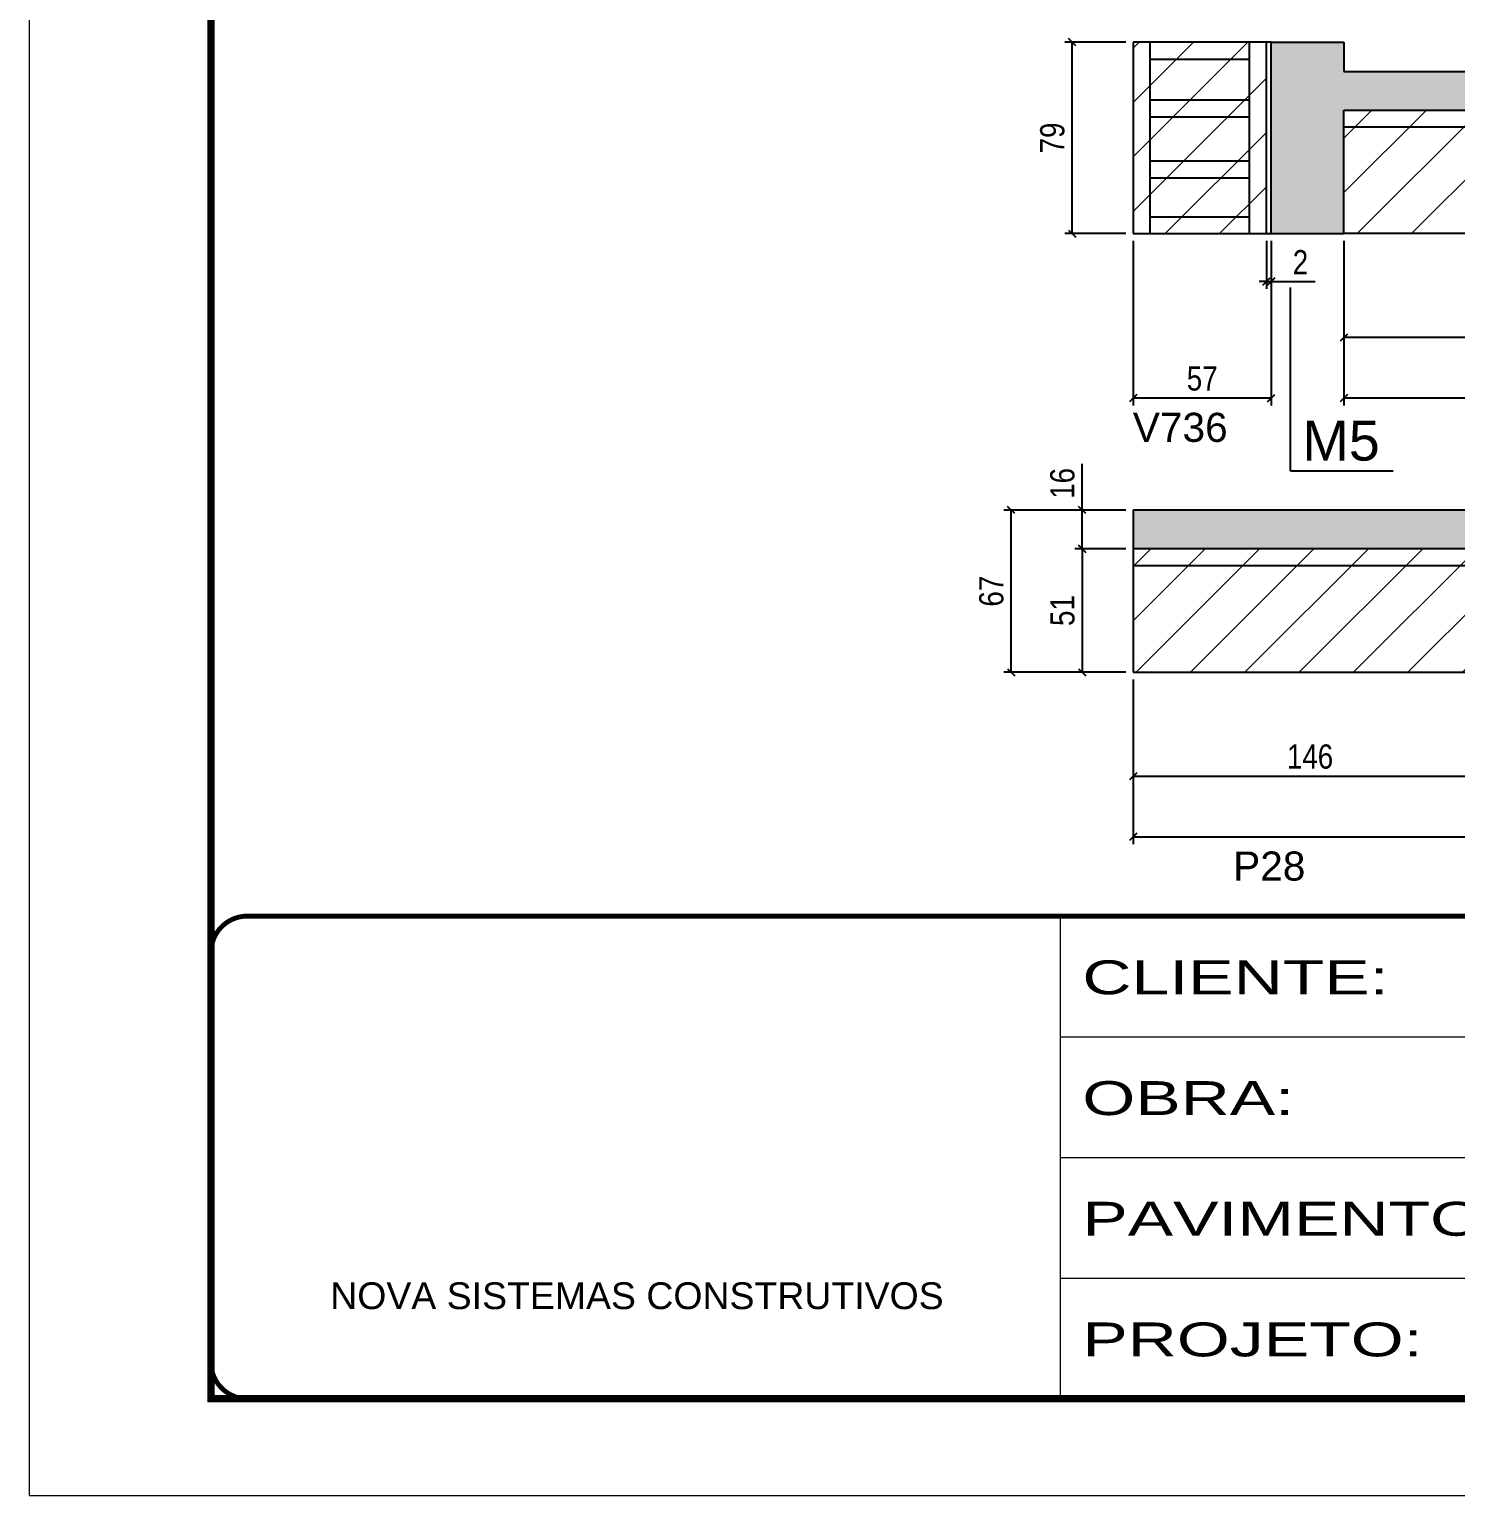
# Model space of a CAD drawing. Extents: x 3309 to 9563, y -2522 to 14608.
# Drawn here: x 6493 to 7082, y 10112 to 10717 of the extents above; entities that cross this region are included whole.
import ezdxf

# ---------------------------------------------------------------- set-up
doc = ezdxf.new("R2010")
doc.units = 0
doc.linetypes.add('CONTINUO', pattern=[0])
doc.linetypes.add('DASHED', pattern=[0.75, 0.5, -0.25])
for name, color, linetype in [('5', 5, 'Continuous'), ('COTA', 241, 'Continuous'), ('NOMENCLATURA', 7, 'Continuous'), ('Painéis', 200, 'Continuous'), ('SARR_2.2x7', 40, 'Continuous')]:
    doc.layers.add(name, color=color, linetype=linetype)
for name, color, linetype, lineweight in [('Folhas', 255, 'Continuous', 9), ('Hachura', 251, 'Continuous', 9), ('SARRAFO DE PRESSAO', 251, 'DASHED', 9)]:
    doc.layers.add(name, color=color, linetype=linetype, lineweight=lineweight)
doc.styles.add('ARIAL', font='arial.ttf')
doc.styles.add('COTA TECNICA', font='techl___.ttf', dxfattribs={"height": 10})
doc.styles.get("Standard").update_dxf_attribs({"font": 'arial.ttf'})
doc.styles.add('Tecnologia', font='')
doc.styles.get('Tecnologia').set_extended_font_data('Forgotten Futurist')
doc.dimstyles.new('PAINEL', dxfattribs={"dimtxt": 10, "dimasz": 3, "dimexe": 3, "dimexo": 3, "dimgap": 3, "dimtad": 1, "dimdec": 1, "dimzin": 12, "dimdsep": 46, "dimtxsty": 'COTA TECNICA', "dimblk1": 'OBLIQUE', "dimblk2": 'OBLIQUE', "dimsah": 1, "dimcen": 0.9, "dimclrd": 4, "dimclre": 4, "dimclrt": 240, "dimadec": 1, "dimazin": 3, "dimtfac": 1, "dimtdec": 1, "dimtmove": 0, "dimatfit": 3, "dimfxl": 1, "dimtolj": 1, "dimtzin": 12, "dimarcsym": 0})

# ---------------------------------------------------------------- blocks, each defined once
blk = doc.blocks.new('9999999999')
at = {"color": 30, "linetype": 'CONTINUO'}
for p, q in [((98564.56, 34230.21), (98564.56, 34429.45)), ((98564.56, 34379.64), (99583.98, 34379.64)), ((98564.56, 34329.83), (99487.98, 34329.83)), ((98564.56, 34280.02), (99487.98, 34280.02))]:
    blk.add_line(p, q, dxfattribs=at)
at = {"color": 30, "linetype": 'CONTINUO', "const_width": 2}
blk.add_lwpolyline([(99583.98, 34230.21), (99583.98, 34414.45, 0.414214), (99568.98, 34429.45), (98228.98, 34429.45, 0.414214), (98213.98, 34414.45), (98213.98, 34245.21, 0.414214), (98228.98, 34230.21), (99583.98, 34230.21)], format="xyb", dxfattribs=at)
at = {"layer": 'Folhas'}
blk.add_lwpolyline([(98138.98, 34190.21), (99623.98, 34190.21), (99623.98, 35240.21), (98138.98, 35240.21)], close=True, dxfattribs=at)
at = {"layer": 'Folhas', "color": 30, "const_width": 3}
blk.add_lwpolyline([(98213.98, 34230.21), (99583.98, 34230.21), (99583.98, 35200.21), (98213.98, 35200.21)], close=True, dxfattribs=at)
at = {"color": 7, "linetype": 'Continuous', "ltscale": 5, "style": 'ARIAL'}
blk.add_text('NOVA SISTEMAS CONSTRUTIVOS', height=11.0592, dxfattribs=at).set_placement((98263.19, 34267.21))
at = {"layer": 'Folhas', "color": 7, "style": 'Tecnologia', "width": 1.5}
for s, p in [('CLIENTE:', (98573.65, 34397.17)), ('OBRA:', (98573.65, 34347.31)), ('PAVIMENTO:', (98573.65, 34297.5)), ('PROJETO:', (98573.65, 34247.69))]:
    blk.add_text(s, height=14, dxfattribs=at).set_placement(p)
blk = doc.blocks.new('_Oblique')
at = {"color": 0, "linetype": 'ByBlock', "lineweight": -2}
blk.add_line((-0.5, -0.5), (0.5, 0.5), dxfattribs=at)
blk = doc.blocks.new('*D541')
at = {"layer": 'COTA', "color": 4, "lineweight": -2, "transparency": 16777216}
for p, q in [((6948.51, 10630.08), (6948.51, 10562.14)), ((7005.51, 10630.08), (7005.51, 10562.14)), ((7005.51, 10565.14), (6948.51, 10565.14))]:
    blk.add_line(p, q, dxfattribs=at)
at = {"layer": 'Defpoints', "color": 0, "transparency": 16777216}
for p in [(6948.51, 10633.08), (7005.51, 10633.08), (6948.51, 10565.14)]:
    blk.add_point(p, dxfattribs=at)
at = {"layer": 'COTA', "color": 4, "lineweight": -2, "transparency": 16777216, "xscale": 3, "yscale": 3, "zscale": 3, "rotation": 180}
blk.add_blockref('_Oblique', (6948.51, 10565.14), dxfattribs=at)
at = {"layer": 'COTA', "color": 4, "lineweight": -2, "transparency": 16777216, "xscale": 3, "yscale": 3, "zscale": 3}
blk.add_blockref('_Oblique', (7005.51, 10565.14), dxfattribs=at)
at = {"layer": 'COTA', "color": 240, "transparency": 16777216, "insert": (6977.01, 10573.25), "char_height": 10, "attachment_point": 5, "style": 'COTA TECNICA'}
blk.add_mtext('\\A1;57', dxfattribs=at)
blk = doc.blocks.new('*D542')
at = {"layer": 'COTA', "color": 4, "lineweight": -2, "transparency": 16777216}
for p, q in [((7035.51, 10630.08), (7035.51, 10562.14)), ((7827.01, 10630.08), (7827.01, 10562.14)), ((7827.01, 10565.14), (7035.51, 10565.14))]:
    blk.add_line(p, q, dxfattribs=at)
at = {"layer": 'Defpoints', "color": 0, "transparency": 16777216}
for p in [(7035.51, 10633.08), (7827.01, 10633.08), (7035.51, 10565.14)]:
    blk.add_point(p, dxfattribs=at)
at = {"layer": 'COTA', "color": 4, "lineweight": -2, "transparency": 16777216, "xscale": 3, "yscale": 3, "zscale": 3, "rotation": 180}
blk.add_blockref('_Oblique', (7035.51, 10565.14), dxfattribs=at)
at = {"layer": 'COTA', "color": 4, "lineweight": -2, "transparency": 16777216, "xscale": 3, "yscale": 3, "zscale": 3}
blk.add_blockref('_Oblique', (7827.01, 10565.14), dxfattribs=at)
at = {"layer": 'COTA', "color": 240, "transparency": 16777216, "insert": (7431.26, 10573.28), "char_height": 10, "attachment_point": 5, "style": 'COTA TECNICA'}
blk.add_mtext('\\A1;791.5', dxfattribs=at)
blk = doc.blocks.new('*D524')
at = {"layer": 'COTA', "color": 4, "lineweight": -2, "transparency": 16777216}
for p, q in [((7035.51, 10630.08), (7035.51, 10587.15)), ((7174.51, 10630.08), (7174.51, 10587.15)), ((7174.51, 10590.15), (7035.51, 10590.15))]:
    blk.add_line(p, q, dxfattribs=at)
at = {"layer": 'Defpoints', "color": 0, "transparency": 16777216}
for p in [(7035.51, 10633.08), (7174.51, 10633.08), (7035.51, 10590.15)]:
    blk.add_point(p, dxfattribs=at)
at = {"layer": 'COTA', "color": 4, "lineweight": -2, "transparency": 16777216, "xscale": 3, "yscale": 3, "zscale": 3, "rotation": 180}
blk.add_blockref('_Oblique', (7035.51, 10590.15), dxfattribs=at)
at = {"layer": 'COTA', "color": 4, "lineweight": -2, "transparency": 16777216, "xscale": 3, "yscale": 3, "zscale": 3}
blk.add_blockref('_Oblique', (7174.51, 10590.15), dxfattribs=at)
at = {"layer": 'COTA', "color": 240, "transparency": 16777216, "insert": (7105.01, 10598.4), "char_height": 10, "attachment_point": 5, "style": 'COTA TECNICA'}
blk.add_mtext('\\A1;139', dxfattribs=at)
blk = doc.blocks.new('*D525')
at = {"layer": 'COTA', "color": 4, "lineweight": -2, "transparency": 16777216}
for p, q in [((7003.51, 10630.08), (7003.51, 10610.3)), ((7005.51, 10630.08), (7005.51, 10610.3)), ((7003.51, 10613.3), (7000.51, 10613.3)), ((7003.51, 10613.3), (7005.51, 10613.3)), ((7005.51, 10613.3), (7023.62, 10613.3))]:
    blk.add_line(p, q, dxfattribs=at)
at = {"layer": 'Defpoints', "color": 0, "transparency": 16777216}
for p in [(7003.51, 10633.08), (7005.51, 10633.08), (7005.51, 10613.3)]:
    blk.add_point(p, dxfattribs=at)
at = {"layer": 'COTA', "color": 4, "lineweight": -2, "transparency": 16777216, "xscale": 3, "yscale": 3, "zscale": 3}
blk.add_blockref('_Oblique', (7003.51, 10613.3), dxfattribs=at)
at = {"layer": 'COTA', "color": 4, "lineweight": -2, "transparency": 16777216, "xscale": 3, "yscale": 3, "zscale": 3, "rotation": 180}
blk.add_blockref('_Oblique', (7005.51, 10613.3), dxfattribs=at)
at = {"layer": 'COTA', "color": 240, "transparency": 16777216, "insert": (7017.57, 10621.3), "char_height": 10, "attachment_point": 5, "style": 'COTA TECNICA'}
blk.add_mtext('\\A1;2', dxfattribs=at)
blk = doc.blocks.new('*D551')
at = {"layer": 'COTA', "color": 4, "lineweight": -2, "transparency": 16777216}
for p, q in [((6945.51, 10712.08), (6920.29, 10712.08)), ((6923.29, 10633.08), (6923.29, 10712.08)), ((6945.51, 10633.08), (6920.29, 10633.08))]:
    blk.add_line(p, q, dxfattribs=at)
at = {"layer": 'Defpoints', "color": 0, "transparency": 16777216}
for p in [(6923.29, 10712.08), (6948.51, 10712.08), (6948.51, 10633.08)]:
    blk.add_point(p, dxfattribs=at)
at = {"layer": 'COTA', "color": 4, "lineweight": -2, "transparency": 16777216, "xscale": 3, "yscale": 3, "zscale": 3}
for p, rotation in [((6923.29, 10712.08), 90), ((6923.29, 10633.08), 270)]:
    blk.add_blockref('_Oblique', p, dxfattribs=dict(at, rotation=rotation))
at = {"layer": 'COTA', "color": 240, "transparency": 16777216, "insert": (6915.18, 10672.58), "char_height": 10, "attachment_point": 5, "rotation": 90, "style": 'COTA TECNICA'}
blk.add_mtext('\\A1;79', dxfattribs=at)
blk = doc.blocks.new('*D531')
at = {"layer": 'COTA', "color": 4, "lineweight": -2, "transparency": 16777216}
for p, q in [((6948.51, 10449), (6948.51, 10381.05)), ((7740.01, 10449), (7740.01, 10381.05)), ((6948.51, 10384.05), (7740.01, 10384.05))]:
    blk.add_line(p, q, dxfattribs=at)
at = {"layer": 'Defpoints', "color": 0, "transparency": 16777216}
for p in [(6948.51, 10452), (7740.01, 10452), (7740.01, 10384.05)]:
    blk.add_point(p, dxfattribs=at)
at = {"layer": 'COTA', "color": 4, "lineweight": -2, "transparency": 16777216, "xscale": 3, "yscale": 3, "zscale": 3, "rotation": 180}
blk.add_blockref('_Oblique', (6948.51, 10384.05), dxfattribs=at)
at = {"layer": 'COTA', "color": 4, "lineweight": -2, "transparency": 16777216, "xscale": 3, "yscale": 3, "zscale": 3}
blk.add_blockref('_Oblique', (7740.01, 10384.05), dxfattribs=at)
at = {"layer": 'COTA', "color": 240, "transparency": 16777216, "insert": (7344.26, 10392.19), "char_height": 10, "attachment_point": 5, "style": 'COTA TECNICA'}
blk.add_mtext('\\A1;791.5', dxfattribs=at)
blk = doc.blocks.new('*D534')
at = {"layer": 'COTA', "color": 4, "lineweight": -2, "transparency": 16777216}
for p, q in [((6945.51, 10503), (6924.46, 10503)), ((6927.46, 10503), (6927.46, 10452)), ((6945.51, 10452), (6924.46, 10452))]:
    blk.add_line(p, q, dxfattribs=at)
at = {"layer": 'Defpoints', "color": 0, "transparency": 16777216}
for p in [(6948.51, 10503), (6927.46, 10452), (6948.51, 10452)]:
    blk.add_point(p, dxfattribs=at)
at = {"layer": 'COTA', "color": 4, "lineweight": -2, "transparency": 16777216, "xscale": 3, "yscale": 3, "zscale": 3}
for p, rotation in [((6927.46, 10503), 90), ((6927.46, 10452), 270)]:
    blk.add_blockref('_Oblique', p, dxfattribs=dict(at, rotation=rotation))
at = {"layer": 'COTA', "color": 240, "transparency": 16777216, "insert": (6919.35, 10477.5), "char_height": 10, "attachment_point": 5, "rotation": 90, "style": 'COTA TECNICA'}
blk.add_mtext('\\A1;51', dxfattribs=at)
blk = doc.blocks.new('*D535')
at = {"layer": 'COTA', "color": 4, "lineweight": -2, "transparency": 16777216}
for p, q in [((6927.46, 10519), (6927.46, 10538.01)), ((6945.51, 10519), (6924.46, 10519)), ((6927.46, 10503), (6927.46, 10519)), ((6945.51, 10503), (6924.46, 10503))]:
    blk.add_line(p, q, dxfattribs=at)
at = {"layer": 'Defpoints', "color": 0, "transparency": 16777216}
for p in [(6927.46, 10519), (6948.51, 10519), (6948.51, 10503)]:
    blk.add_point(p, dxfattribs=at)
at = {"layer": 'COTA', "color": 4, "lineweight": -2, "transparency": 16777216, "xscale": 3, "yscale": 3, "zscale": 3}
for p, rotation in [((6927.46, 10519), 90), ((6927.46, 10503), 270)]:
    blk.add_blockref('_Oblique', p, dxfattribs=dict(at, rotation=rotation))
at = {"layer": 'COTA', "color": 240, "transparency": 16777216, "insert": (6919.35, 10530), "char_height": 10, "attachment_point": 5, "rotation": 90, "style": 'COTA TECNICA'}
blk.add_mtext('\\A1;16', dxfattribs=at)
blk = doc.blocks.new('*D536')
at = {"layer": 'COTA', "color": 4, "lineweight": -2, "transparency": 16777216}
for p, q in [((6945.51, 10519), (6895.13, 10519)), ((6898.13, 10452), (6898.13, 10519)), ((6945.51, 10452), (6895.13, 10452))]:
    blk.add_line(p, q, dxfattribs=at)
at = {"layer": 'Defpoints', "color": 0, "transparency": 16777216}
for p in [(6898.13, 10519), (6948.51, 10519), (6948.51, 10452)]:
    blk.add_point(p, dxfattribs=at)
at = {"layer": 'COTA', "color": 4, "lineweight": -2, "transparency": 16777216, "xscale": 3, "yscale": 3, "zscale": 3}
for p, rotation in [((6898.13, 10519), 90), ((6898.13, 10452), 270)]:
    blk.add_blockref('_Oblique', p, dxfattribs=dict(at, rotation=rotation))
at = {"layer": 'COTA', "color": 240, "transparency": 16777216, "insert": (6890.02, 10485.5), "char_height": 10, "attachment_point": 5, "rotation": 90, "style": 'COTA TECNICA'}
blk.add_mtext('\\A1;67', dxfattribs=at)
blk = doc.blocks.new('*D527')
at = {"layer": 'COTA', "color": 4, "lineweight": -2, "transparency": 16777216}
for p, q in [((6948.51, 10449), (6948.51, 10406.06)), ((7094.51, 10449), (7094.51, 10406.06)), ((7094.51, 10409.06), (6948.51, 10409.06))]:
    blk.add_line(p, q, dxfattribs=at)
at = {"layer": 'Defpoints', "color": 0, "transparency": 16777216}
for p in [(6948.51, 10452), (7094.51, 10452), (6948.51, 10409.06)]:
    blk.add_point(p, dxfattribs=at)
at = {"layer": 'COTA', "color": 4, "lineweight": -2, "transparency": 16777216, "xscale": 3, "yscale": 3, "zscale": 3, "rotation": 180}
blk.add_blockref('_Oblique', (6948.51, 10409.06), dxfattribs=at)
at = {"layer": 'COTA', "color": 4, "lineweight": -2, "transparency": 16777216, "xscale": 3, "yscale": 3, "zscale": 3}
blk.add_blockref('_Oblique', (7094.51, 10409.06), dxfattribs=at)
at = {"layer": 'COTA', "color": 240, "transparency": 16777216, "insert": (7021.51, 10417.17), "char_height": 10, "attachment_point": 5, "style": 'COTA TECNICA'}
blk.add_mtext('\\A1;146', dxfattribs=at)

msp = doc.modelspace()

# ---------------------------------------------------------------- hatches: boundary and pattern name
at = {"layer": 'COTA'}
h = msp.add_hatch(dxfattribs=at)
h.set_pattern_fill('AR-CONC', color=256, scale=0.03)
h.set_pattern_definition([(50, (3358.4705, 772.8643), (5.46554, -0.4781726), [0.5715, -6.2865]), (355, (3358.4705, 772.864), (-1.0573026, 5.7317054), [0.4572, -5.0292175]), (100.451445, (3358.926, 772.8244), (4.4082374, 5.2535326), [0.4857003, -5.3427073]), (46.1842, (3358.4705, 774.388), (8.1323712, -1.26127), [0.85725, -9.42975]), (96.63556, (3359.148, 774.283), (7.122124, 7.422784), [0.728551, -8.014068]), (351.18415, (3358.4705, 774.388), (7.122124, 7.422784), [0.685799, -7.543792]), (21, (3359.2325, 774.0073), (4.5484317, -3.067956), [0.5715, -6.2865]), (326, (3359.2325, 774.007), (1.8540609, 5.525639), [0.4572, -5.0292]), (71.451445, (3359.6116, 773.7516), (6.4024926, 2.457683), [0.4857003, -5.342698]), (37.5, (3358.4705, 772.8643), (0.0926581, 2.53665117), [0, -4.96824, 0, -5.1054, 0, -5.04825]), (7.5, (3358.4705, 772.8643), (2.0045899, 3.00541724), [0, -2.91084, 0, -4.85394, 0, -1.92405]), (327.5, (3356.7713, 772.8643), (4.06771786, -0.17186232), [0, -1.905, 0, -5.9436, 0, -7.8867]), (317.5, (3356.0093, 772.8643), (4.4438754, 0.7627947), [0, -2.4765, 0, -3.94716, 0, -5.6007])])
h.paths.add_polyline_path([(7035.51, 10684.08), (7827.01, 10684.08), (7827.01, 10700.08), (7035.51, 10700.08), (7035.51, 10712.08), (7005.51, 10712.08), (7005.51, 10633.08), (7035.51, 10633.08)])
h = msp.add_hatch(dxfattribs=at)
h.set_pattern_fill('AR-CONC', color=256, scale=0.03)
h.set_pattern_definition([(50, (3358.4705, 591.778), (5.46554, -0.4781726), [0.5715, -6.2865]), (355, (3358.4705, 591.778), (-1.0573026, 5.7317054), [0.4572, -5.0292175]), (100.451445, (3358.926, 591.7383), (4.4082374, 5.2535326), [0.4857003, -5.3427073]), (46.1842, (3358.4705, 593.302), (8.1323712, -1.26127), [0.85725, -9.42975]), (96.63556, (3359.148, 593.197), (7.122124, 7.422784), [0.728551, -8.014068]), (351.18415, (3358.4705, 593.302), (7.122124, 7.422784), [0.685799, -7.543792]), (21, (3359.2325, 592.921), (4.5484317, -3.067956), [0.5715, -6.2865]), (326, (3359.2325, 592.921), (1.8540609, 5.525639), [0.4572, -5.0292]), (71.451445, (3359.6116, 592.6655), (6.4024926, 2.457683), [0.4857003, -5.342698]), (37.5, (3358.4705, 591.7782), (0.0926581, 2.53665117), [0, -4.96824, 0, -5.1054, 0, -5.04825]), (7.5, (3358.4705, 591.7782), (2.0045899, 3.00541724), [0, -2.91084, 0, -4.85394, 0, -1.92405]), (327.5, (3356.7713, 591.7782), (4.06771786, -0.17186232), [0, -1.905, 0, -5.9436, 0, -7.8867]), (317.5, (3356.0093, 591.7782), (4.4438754, 0.7627947), [0, -2.4765, 0, -3.94716, 0, -5.6007])])
h.paths.add_polyline_path([(6948.51, 10503), (7740.01, 10503), (7740.01, 10452), (7770.01, 10452), (7770.01, 10531), (7740.01, 10531), (7740.01, 10519), (6948.51, 10519)])
at = {"layer": 'Hachura', "linetype": 'ByBlock'}
h = msp.add_hatch(dxfattribs=at)
h.set_pattern_fill('ANSI31', color=256, scale=5)
h.paths.add_polyline_path([(7159.51, 11084.94), (6948.51, 11084.94), (6948.51, 11070.94), (7159.51, 11070.94)])
h.paths.add_polyline_path([(7148.51, 11056.94), (6948.51, 11056.94), (6948.51, 11005.94), (7148.51, 11005.94)])
h.paths.add_polyline_path([(7801.01, 11056.94), (7655.01, 11056.94), (7655.01, 11005.94), (7801.01, 11005.94)])
h.paths.add_polyline_path([(7801.01, 10903.7), (7590.01, 10903.7), (7590.01, 10889.7), (7801.01, 10889.7)])
h.paths.add_polyline_path([(7801.01, 10875.7), (7601.01, 10875.7), (7601.01, 10824.7), (7801.01, 10824.7)])
h.paths.add_polyline_path([(7094.51, 10875.7), (6948.51, 10875.7), (6948.51, 10824.7), (7094.51, 10824.7)])
h.paths.add_polyline_path([(7174.51, 10684.08), (7035.51, 10684.08), (7035.51, 10633.08), (7174.51, 10633.08)])
h.paths.add_polyline_path([(7827.01, 10684.08), (7681.01, 10684.08), (7681.01, 10633.08), (7827.01, 10633.08)])
h.paths.add_polyline_path([(7740.01, 10503), (7601.01, 10503), (7601.01, 10452), (7740.01, 10452)])
h.paths.add_polyline_path([(7094.51, 10503), (6948.51, 10503), (6948.51, 10452), (7094.51, 10452)])
h = msp.add_hatch(dxfattribs=at)
h.set_pattern_fill('ANSI31', color=256, scale=5)
h.set_pattern_definition([(45, (3140.764, 772.864), (-11.22532, 11.22532), [])])
h.paths.add_polyline_path([(6948.51, 10633.08), (7003.51, 10633.08), (7003.51, 10712.08), (6948.51, 10712.08)])
h.paths.add_polyline_path([(7418.51, 10633.08), (7418.51, 10684.08), (7174.51, 10684.08), (7174.51, 10633.08)])
h.paths.add_polyline_path([(7418.51, 10633.08), (7437.01, 10633.08), (7437.01, 10684.08), (7418.51, 10684.08)])
h.paths.add_polyline_path([(7437.01, 10684.08), (7437.01, 10633.08), (7681.01, 10633.08), (7681.01, 10684.08)])

# ---------------------------------------------------------------- linework, layer by layer
at = {"layer": 'COTA'}
for p, q in [((7005.51, 10712.08), (7035.51, 10712.08)), ((7035.51, 10712.08), (7035.51, 10700.08)), ((7035.51, 10700.08), (7827.01, 10700.08)), ((7005.51, 10633.08), (7035.51, 10633.08)), ((7740.01, 10519), (6948.51, 10519)), ((6948.51, 10519), (6948.51, 10503))]:
    msp.add_line(p, q, dxfattribs=at)
at = {"layer": 'NOMENCLATURA', "linetype": 'Continuous'}
for q in [(7013.42, 10610.79), (7055.83, 10535.21)]:
    msp.add_line((7013.42, 10535.21), q, dxfattribs=at)
at = {"layer": 'Painéis', "linetype": 'ByBlock'}
for p, q in [((7005.51, 10712.08), (6948.51, 10712.08)), ((6948.51, 10712.08), (6948.51, 10633.08)), ((7003.51, 10633.08), (7003.51, 10712.08)), ((7005.51, 10633.08), (7005.51, 10712.08)), ((7035.51, 10633.08), (7035.51, 10684.08)), ((7035.51, 10684.08), (7827.01, 10684.08)), ((6948.51, 10633.08), (7005.51, 10633.08)), ((7827.01, 10633.08), (7035.51, 10633.08)), ((7740.01, 10503), (6948.51, 10503)), ((6948.51, 10503), (6948.51, 10452)), ((6948.51, 10452), (7740.01, 10452))]:
    msp.add_line(p, q, dxfattribs=at)
at = {"layer": 'SARR_2.2x7', "linetype": 'Continuous'}
for p, q in [((6955.51, 10633.08), (6955.51, 10712.08)), ((6996.51, 10633.08), (6996.51, 10712.08)), ((6955.51, 10705.08), (6996.51, 10705.08)), ((6955.51, 10688.34), (6996.51, 10688.34)), ((6955.51, 10681.34), (6996.51, 10681.34)), ((7174.51, 10677.08), (7035.51, 10677.08)), ((6955.51, 10663.08), (6996.51, 10663.08)), ((6955.51, 10656.08), (6996.51, 10656.08)), ((6955.51, 10640.08), (6996.51, 10640.08)), ((7094.51, 10496), (6948.51, 10496))]:
    msp.add_line(p, q, dxfattribs=at)

# ---------------------------------------------------------------- block references
at = {"layer": 'SARRAFO DE PRESSAO', "color": 6, "linetype": 'ByBlock'}
msp.add_blockref('9999999999', (-91646.11, -24078.07), dxfattribs=at)

# ---------------------------------------------------------------- texts
at = {"layer": '5', "linetype": 'Continuous'}
for s, p in [('V736', (6948.37, 10547.13)), ('P28', (6989.78, 10366.04))]:
    msp.add_text(s, height=12, rotation=359.99996, dxfattribs=at).set_placement(p)
at = {"layer": 'NOMENCLATURA', "linetype": 'Continuous'}
msp.add_text('M5', height=16.5, dxfattribs=at).set_placement((7018.31, 10539.4))

# ---------------------------------------------------------------- dimensions: what is measured, and where the dimension line sits
at = {"layer": 'COTA'}
for base, p1, p2, angle, picture, middle in [((6923.29, 10712.08), (6948.51, 10633.08), (6948.51, 10712.08), 90, '*D551', (6915.18, 10672.58)), ((6948.51, 10565.14), (7005.51, 10633.08), (6948.51, 10633.08), 180, '*D541', (6977.01, 10573.25)), ((7005.51, 10613.3), (7003.51, 10633.08), (7005.51, 10633.08), 180, '*D525', (7017.57, 10621.3)), ((6927.46, 10519), (6948.51, 10503), (6948.51, 10519), 90, '*D535', (6919.35, 10530)), ((6898.13, 10519), (6948.51, 10452), (6948.51, 10519), 90, '*D536', (6890.02, 10485.5)), ((6927.46, 10452), (6948.51, 10503), (6948.51, 10452), 90, '*D534', (6919.35, 10477.5)), ((7740.01, 10384.05), (6948.51, 10452), (7740.01, 10452), 180, '*D531', (7344.26, 10392.19)), ((6948.51, 10409.06), (7094.51, 10452), (6948.51, 10452), 180, '*D527', (7021.51, 10417.17))]:
    dim = msp.add_linear_dim(base=base, p1=p1, p2=p2, angle=angle, dimstyle='PAINEL', dxfattribs=at)
    dim.commit()
    dim.dimension.update_dxf_attribs({"geometry": picture, "text_midpoint": middle})
dim = msp.add_linear_dim(base=(7035.51, 10565.14), p1=(7827.01, 10633.08), p2=(7035.51, 10633.08), dimstyle='PAINEL', dxfattribs=at)
dim.commit()
dim.dimension.update_dxf_attribs({"geometry": '*D542', "text_midpoint": (7431.26, 10573.28)})
dim = msp.add_linear_dim(base=(7035.51, 10590.15), p1=(7174.51, 10633.08), p2=(7035.51, 10633.08), angle=180, dimstyle='PAINEL', override={"dimtmove": 1}, dxfattribs=at)
dim.commit()
dim.dimension.update_dxf_attribs({"geometry": '*D524', "text_midpoint": (7105.01, 10598.4)})

doc.saveas('drawing.dxf')
